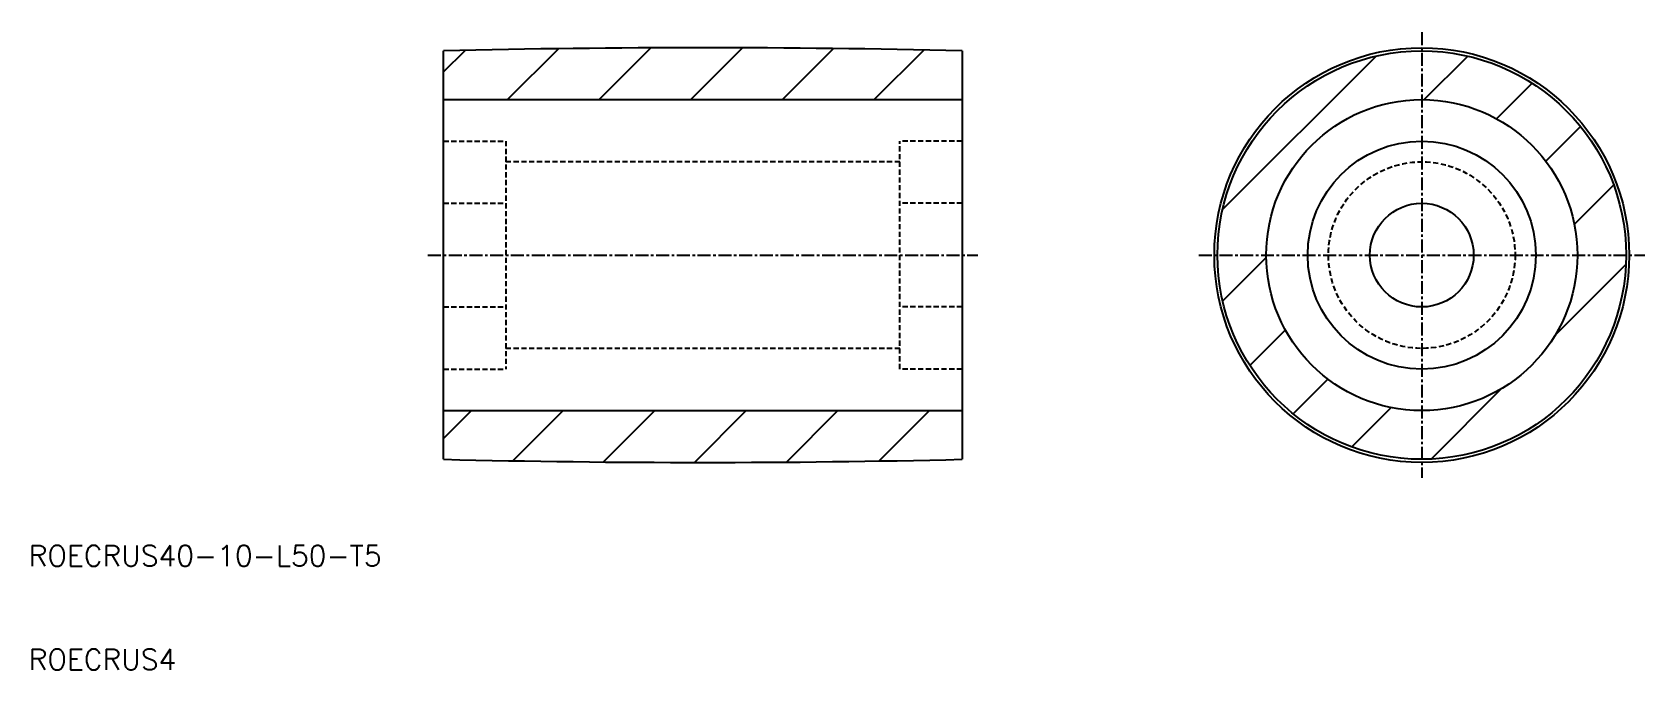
# Model space of a CAD drawing. Extents: x 10 to 166, y 10 to 72.
import ezdxf

# ---------------------------------------------------------------- set-up
doc = ezdxf.new("R2010")
doc.units = 0
doc.linetypes.add('CENTER', pattern=[2, 1.25, -0.25, 0.25, -0.25])
doc.linetypes.add('DASHED', pattern=[0.75, 0.5, -0.25])
doc.layers.get('0').update_dxf_attribs({"linetype": 'CONTINUOUS'})
doc.layers.add('CENTER', color=1, linetype='CENTER')
doc.styles.get("Standard").update_dxf_attribs({"font": 'txt.shx', "bigfont": 'extfont.shx'})

# ---------------------------------------------------------------- blocks, each defined once
blk = doc.blocks.new('*X3')
at = {"color": 0, "linetype": 'CONTINUOUS'}
for p, q in [((65, 65), (69.99, 69.99)), ((73.84, 65), (78.83, 69.99)), ((50, 67.68), (52.07, 69.75)), ((56.16, 65), (61.07, 69.91)), ((82.68, 65), (87.6, 69.92)), ((91.52, 65), (96.3, 69.78)), ((125.12, 54.41), (139.91, 69.2)), ((144.55, 65), (148.75, 69.2)), ((151.54, 63.15), (154.96, 66.58)), ((156.28, 59.05), (159.63, 62.4)), ((159.02, 52.96), (162.82, 56.76)), ((125.12, 45.57), (129.32, 49.77)), ((157.17, 42.27), (164, 49.09)), ((127.74, 39.35), (131.17, 42.78)), ((131.92, 34.69), (135.27, 38.04)), ((145.23, 30.32), (152.05, 37.15)), ((50, 32.32), (52.68, 35)), ((56.68, 30.16), (61.52, 35)), ((65.4, 30.04), (70.36, 35)), ((74.19, 30), (79.19, 35)), ((83.06, 30.03), (88.03, 35)), ((92.01, 30.14), (96.87, 35)), ((137.56, 31.5), (141.36, 35.29))]:
    blk.add_line(p, q, dxfattribs=at)

msp = doc.modelspace()

# ---------------------------------------------------------------- linework, layer by layer
at = {"color": 7, "linetype": 'CONTINUOUS'}
for p, q in [((50, 30.3), (50, 69.7)), ((100, 69.7), (100, 30.3)), ((50, 65), (100, 65)), ((50, 35), (100, 35))]:
    msp.add_line(p, q, dxfattribs=at)
at = {"color": 3, "linetype": 'DASHED'}
for p, q in [((50, 61), (56, 61)), ((56, 61), (56, 39)), ((100, 61), (94, 61)), ((94, 39), (94, 61)), ((94, 59), (56, 59)), ((50, 55), (56, 55)), ((100, 55), (94, 55)), ((50, 45), (56, 45)), ((100, 45), (94, 45)), ((94, 41), (56, 41)), ((50, 39), (56, 39)), ((100, 39), (94, 39))]:
    msp.add_line(p, q, dxfattribs=at)
at = {"color": 7, "linetype": 'CONTINUOUS'}
for radius in [20, 19.7, 15, 11, 5]:
    msp.add_circle((144.32, 50), radius, dxfattribs=at)
at = {"color": 3, "linetype": 'DASHED'}
msp.add_circle((144.32, 50), 9, dxfattribs=at)
at = {"color": 7, "linetype": 'CONTINUOUS'}
for centre, start, end in [((75, -971.82), 88.62497, 91.37503), ((75, 1071.82), 268.62497, 271.37503)]:
    msp.add_arc(centre, 1041.82, start, end, dxfattribs=at)
at = {"layer": 'CENTER', "color": 1, "linetype": 'CENTER'}
for p, q in [((144.32, 71.5), (144.32, 28.5)), ((48.5, 50), (101.5, 50)), ((122.82, 50), (165.82, 50))]:
    msp.add_line(p, q, dxfattribs=at)

# ---------------------------------------------------------------- block references
at = {"color": 3, "linetype": 'CONTINUOUS'}
msp.add_blockref('*X3', (0, 0), dxfattribs=at)

# ---------------------------------------------------------------- texts
at = {"color": 7, "linetype": 'CONTINUOUS'}
for s, p in [('ROECRUS40-10-L50-T5', (10, 20)), ('ROECRUS4', (10, 10))]:
    msp.add_text(s, height=2, dxfattribs=at).set_placement(p)

doc.saveas('drawing.dxf')
